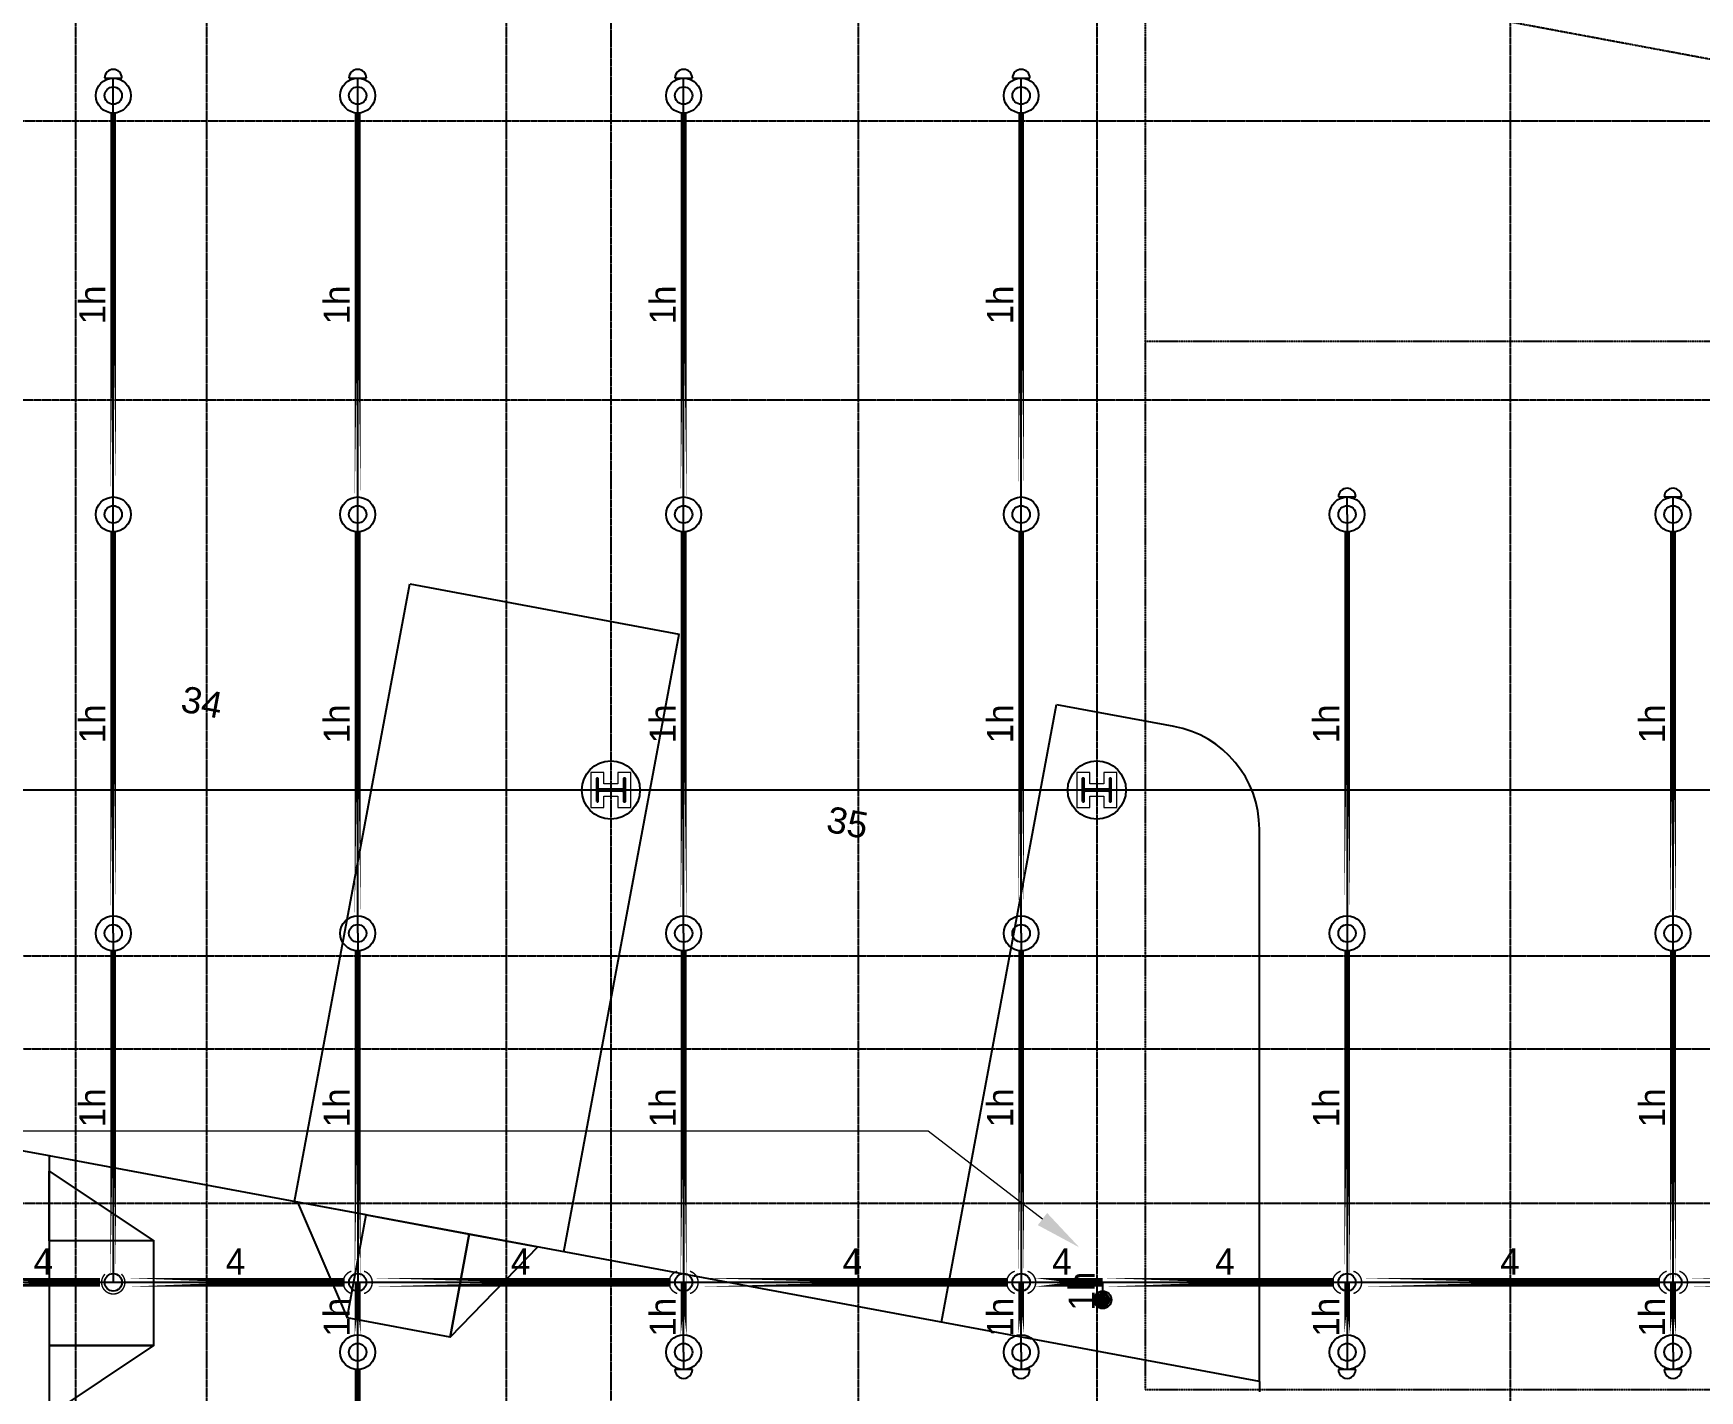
# Model space of a CAD drawing. Header units: inches. Extents: x -24247 to 247, y -491 to 2341.
# Drawn here: x -1967 to -1395, y 623 to 1089 of the extents above; entities that cross this region are included whole.
import ezdxf
from ezdxf import colors
from ezdxf.entities.mleader import LeaderData, LeaderLine
from ezdxf.enums import TextEntityAlignment as Align
from ezdxf.math import Vec2, Vec3

# ---------------------------------------------------------------- set-up
doc = ezdxf.new("R2010")
doc.units = ezdxf.units.IN
doc.header["$LTSCALE"] = 0.3
doc.header["$MEASUREMENT"] = 0
for name, pattern in [('CENTER2', [1.125, 0.75, -0.125, 0.125, -0.125]), ('DASHDOT2', [0.5, 0.25, -0.125, 0, -0.125]), ('HIDDEN2', [0.1875, 0.125, -0.0625])]:
    doc.linetypes.add(name, pattern=pattern)
for name, color, linetype, lineweight in [('A-Anno-Text', 7, 'Continuous', 25), ('A-Detl-Hatch', 1, 'Continuous', 18), ('A-Detl-Wide', 2, 'Continuous', 35), ('G-ANNO-TEXT', 7, 'Continuous', 0), ('S-Detl-Hatch', 1, 'Continuous', 18)]:
    doc.layers.add(name, color=color, linetype=linetype, lineweight=lineweight)
for name, color, linetype in [('A-Grid(SmallScale)', 11, 'CENTER2'), ('A-Roof-Above', 7, 'HIDDEN2'), ('A-Site-Parking', 251, 'Continuous'), ('HEADUP', 7, 'Continuous'), ('PIPEBL', 4, 'Continuous'), ('pipemn', 6, 'Continuous'), ('PIPESPC', 7, 'Continuous'), ('S-Site-Curb', 4, 'Continuous'), ('S-Structural Concrete', 4, 'Continuous'), ('spk-cap', 7, 'Continuous'), ('spk-pipedrop', 7, 'Continuous'), ('spk-piperise', 7, 'Continuous'), ('TIDYPIPE', 7, 'Continuous')]:
    doc.layers.add(name, color=color, linetype=linetype)
doc.layers.add('Zoning Envelope', color=7, linetype='DASHDOT2', true_color=0xaa0061)
doc.styles.add('Arial', font='arial.ttf')
doc.styles.add('G1DIM', font='arial.ttf')
doc.styles.add('PIPE', font='PIPE.SHX')

# ---------------------------------------------------------------- blocks, each defined once
blk = doc.blocks.new('*U19')
at = {"layer": 'A-Detl-Hatch'}
h = blk.add_hatch(dxfattribs=at)
h.set_pattern_fill('ANSI32', color=256, scale=6, style=0)
h.set_pattern_definition([(45, (0, -4.865), (-1.591, 1.591), []), (45, (1.0607, -4.865), (-1.591, 1.591), [])])
edge = h.paths.add_edge_path()
edge.add_line((3.98, -9.73), (3.98, -9.295))
edge.add_line((3.98, -9.295), (0.645, -9.295))
edge.add_arc((0.645, -8.795), 0.5, 180, 270, ccw=False)
edge.add_line((0.145, -8.795), (0.145, -0.935))
edge.add_arc((0.645, -0.935), 0.5, 90, 180, ccw=False)
edge.add_line((0.645, -0.435), (3.98, -0.435))
edge.add_line((3.98, -0.435), (3.98, 0))
edge.add_line((3.98, 0), (-3.98, 0))
edge.add_line((-3.98, 0), (-3.98, -0.435))
edge.add_line((-3.98, -0.435), (-0.645, -0.435))
edge.add_arc((-0.645, -0.935), 0.5, 0, 90, ccw=False)
edge.add_line((-0.145, -0.935), (-0.145, -8.795))
edge.add_arc((-0.645, -8.795), 0.5, -90, 0, ccw=False)
edge.add_line((-0.645, -9.295), (-3.98, -9.295))
edge.add_line((-3.98, -9.295), (-3.98, -9.73))
edge.add_line((-3.98, -9.73), (3.98, -9.73))
at = {"color": 0, "linetype": 'ByBlock'}
blk.add_lwpolyline([(3.98, -9.73), (3.98, -9.295), (0.645, -9.295, -0.4142136), (0.145, -8.795), (0.145, -0.935, -0.4142136), (0.645, -0.435), (3.98, -0.435), (3.98, 0), (-3.98, 0), (-3.98, -0.435), (-0.645, -0.435, -0.4142136), (-0.145, -0.935), (-0.145, -8.795, -0.4142136), (-0.645, -9.295), (-3.98, -9.295), (-3.98, -9.73)], format="xyb", close=True, dxfattribs=at)
blk = doc.blocks.new('W10X33')
at = {"layer": 'S-Detl-Hatch'}
blk.add_lwpolyline([(13773.78, -7310.28), (13773.78, -7305.84), (13769.95, -7305.84), (13769.95, -7300.98), (13773.78, -7300.98), (13773.78, -7296.55), (13761.82, -7296.55), (13761.82, -7300.98), (13765.66, -7300.98), (13765.66, -7305.84), (13761.82, -7305.84), (13761.82, -7310.28)], close=True, dxfattribs=at)
at = {"layer": 'A-Detl-Wide'}
blk.add_blockref('*U19', (13767.8, -7298.55), dxfattribs=at)
blk = doc.blocks.new('SPRIG1')
for radius in [6, 3]:
    blk.add_circle((0, 0), radius)
blk = doc.blocks.new('drop')
blk.add_circle((0, 0), 3)
for points in [[(0.01, 2.97), (-2.53, -1.59), (-2.62, 1.36)], [(0.01, 2.97), (-2.49, -1.59), (2.52, -1.59)], [(2.52, -1.59), (0.01, 2.97), (2.6, 1.47)], [(2.52, -1.59), (-2.53, -1.59), (0.01, -2.98)]]:
    blk.add_solid(points)
blk = doc.blocks.new('rise')
blk.add_circle((0, 0), 3)
blk = doc.blocks.new('PIPESPC')
at = {"layer": 'PIPESPC', "style": 'PIPE', "width": 0.9}
blk.add_attdef('SIZE', text='', height=9, dxfattribs=at).set_placement((0, 4.02), align=Align.CENTER)
at = {"layer": 'PIPESPC', "style": 'PIPE', "flags": 1}
blk.add_attdef('SCHED', (25.3, 3.89), '', height=9, dxfattribs=at)
blk = doc.blocks.new('CAP')
blk.add_line((0, 3), (0, -3))
blk.add_arc((0, 0), 3, 270, 90)
blk = doc.blocks.new('TIDYRUN')
at = {"const_width": 0.5}
blk.add_lwpolyline([(-2.83, 2.83, -2.414214), (-2.83, -2.83, -1.737895)], format="xyb", dxfattribs=at)
blk = doc.blocks.new('TIDYDROP')
at = {"const_width": 0.5}
for points in [[(-2.18, 3.82, 0.737034), (-2.18, -3.82)], [(2.18, 3.82, -0.737034), (2.18, -3.82)]]:
    blk.add_lwpolyline(points, format="xyb", dxfattribs=at)

msp = doc.modelspace()

# ---------------------------------------------------------------- linework, layer by layer
at = {"layer": 'A-Grid(SmallScale)'}
for p, q in [((-1953, 1771.74), (-1953, -107.53)), ((-1908, 1771.74), (-1908, -107.53)), ((-1805, 1771.74), (-1805, -107.53)), ((-1684, 1771.74), (-1684, -107.53)), ((-1602, 1771.74), (-1602, -107.53)), ((-1460, 1771.74), (-1460, -107.53)), ((-1769, 1753.38), (-1769, -107.53)), ((-3580, 1488.28), (228, 778.5)), ((-3580, 1059), (228, 1059)), ((228, 963), (-3580, 963)), ((228, 829), (-3580, 829)), ((-3565.11, 772), (228, 772)), ((-3565.11, 740), (228, 740)), ((-3580, 687), (228, 687))]:
    msp.add_line(p, q, dxfattribs=at)
at = {"layer": 'A-Roof-Above'}
msp.add_line((-1585.38, 983.31), (-1028.63, 983.31), dxfattribs=at)
msp.add_lwpolyline([(-3347.5, 1299.62), (-3098.62, 1299.62), (-3098.62, 1357.62), (-2779.38, 1357.62), (-2779.38, 1135.62), (-2719.38, 1135.62), (-2719.38, 704.87), (-2229.63, 704.87), (-2229.63, 1135.62), (-1585.38, 1135.62), (-1585.38, 622.88), (-1028.63, 622.88), (-1028.63, 1029.64), (15.5, 835.02)], dxfattribs=at)
at = {"layer": 'A-Site-Parking'}
for p, q in [((-1877.67, 687.49), (-1838.09, 899.84)), ((-1838.09, 899.84), (-1745.58, 882.59)), ((-1961.91, 703.19), (-3000.21, 896.72)), ((-1785.16, 670.25), (-1745.58, 882.59)), ((-1655.39, 646.06), (-1615.82, 858.4)), ((-1615.82, 858.4), (-1575.53, 850.9)), ((-1546.13, 625.69), (-1546.13, 815.5))]:
    msp.add_line(p, q, dxfattribs=at)
msp.add_arc((-1582.13, 815.5), 36, 0, 79.4417, dxfattribs=at)
at = {"layer": 'PIPEBL', "color": 1}
for p, q in [((-1940, 1067.74), (-1940, 1073.74)), ((-1856, 1067.74), (-1856, 1073.74)), ((-1744, 1067.74), (-1744, 1073.74)), ((-1628, 1067.74), (-1628, 1073.74)), ((-1940, 923.74), (-1940, 1067.74)), ((-1856, 923.74), (-1856, 1067.74)), ((-1744, 923.74), (-1744, 1067.74)), ((-1628, 923.74), (-1628, 1067.74)), ((-1516, 923.74), (-1516, 929.74)), ((-1404, 923.74), (-1404, 929.74)), ((-1940, 779.74), (-1940, 923.74)), ((-1856, 779.74), (-1856, 923.74)), ((-1744, 779.74), (-1744, 923.74)), ((-1628, 779.74), (-1628, 923.74)), ((-1516, 923.74), (-1516, 779.74)), ((-1404, 779.74), (-1404, 923.74)), ((-1940, 779.74), (-1940, 659.74)), ((-1856, 779.74), (-1856, 659.74)), ((-1744, 779.74), (-1744, 659.74)), ((-1628, 779.74), (-1628, 659.74)), ((-1516, 779.74), (-1516, 659.74)), ((-1404, 659.74), (-1404, 779.74)), ((-1856, 635.74), (-1856, 659.74)), ((-1744, 635.74), (-1744, 659.74)), ((-1628, 635.74), (-1628, 659.74)), ((-1600, 659.74), (-1600, 653.74)), ((-1516, 659.74), (-1516, 635.74)), ((-1404, 635.74), (-1404, 659.74)), ((-1856, 595.74), (-1856, 635.74)), ((-1744, 635.74), (-1744, 629.74)), ((-1628, 635.74), (-1628, 629.74)), ((-1516, 635.74), (-1516, 629.74)), ((-1404, 635.74), (-1404, 629.74))]:
    msp.add_line(p, q, dxfattribs=at)
at = {"layer": 'pipemn', "color": 1}
for p, q in [((-1940, 659.74), (-1988, 659.74)), ((-1856, 659.74), (-1940, 659.74)), ((-1744, 659.74), (-1856, 659.74)), ((-1628, 659.74), (-1744, 659.74)), ((-1600, 659.74), (-1628, 659.74)), ((-1516, 659.74), (-1600, 659.74)), ((-1404, 659.74), (-1516, 659.74)), ((-1292, 659.74), (-1404, 659.74))]:
    msp.add_line(p, q, dxfattribs=at)
at = {"layer": 'S-Site-Curb'}
for p, q in [((-1546.13, 625.69), (-1962, 703.21)), ((-1962, 703.21), (-1962, 395)), ((-1546.13, 625.69), (-1546.13, 622.13))]:
    msp.add_line(p, q, dxfattribs=at)
for points in [[(-1962, 674), (-1962, 698), (-1926, 674), (-1962, 674)], [(-1853.04, 682.9), (-1876.64, 687.3), (-1859.64, 647.51), (-1853.04, 682.9)], [(-1824.25, 640.91), (-1859.64, 647.51), (-1853.04, 682.9), (-1817.65, 676.31)], [(-1817.65, 676.31), (-1794.06, 671.91), (-1824.25, 640.91), (-1817.65, 676.31)], [(-1926, 638), (-1926, 674), (-1962, 674), (-1962, 638)], [(-1962, 638), (-1962, 614), (-1926, 638), (-1962, 638)]]:
    msp.add_lwpolyline(points, close=True, dxfattribs=at)
at = {"layer": 'S-Structural Concrete'}
for centre in [(-1769, 829), (-1602, 829)]:
    msp.add_circle(centre, 10, dxfattribs=at)
at = {"layer": 'TIDYPIPE', "color": 7}
for points, const_width in [([(-1940, 929.74), (-1940, 1061.74)], 2), ([(-1856, 929.74), (-1856, 1061.74)], 2), ([(-1744, 929.74), (-1744, 1061.74)], 2), ([(-1628, 929.74), (-1628, 1061.74)], 2), ([(-1940, 785.74), (-1940, 917.74)], 2), ([(-1856, 785.74), (-1856, 917.74)], 2), ([(-1744, 785.74), (-1744, 917.74)], 2), ([(-1628, 785.74), (-1628, 917.74)], 2), ([(-1516, 785.74), (-1516, 917.74)], 2), ([(-1404, 785.74), (-1404, 917.74)], 2), ([(-1940, 659.74), (-1940, 773.74)], 2), ([(-1856, 659.74), (-1856, 773.74)], 2), ([(-1744, 659.74), (-1744, 773.74)], 2), ([(-1628, 659.74), (-1628, 773.74)], 2), ([(-1516, 659.74), (-1516, 773.74)], 2), ([(-1404, 659.74), (-1404, 773.74)], 2), ([(-1983.5, 659.74), (-1944.5, 659.74)], 3), ([(-1935.5, 659.74), (-1860.5, 659.74)], 3), ([(-1856, 641.74), (-1856, 659.74)], 2), ([(-1851.5, 659.74), (-1748.5, 659.74)], 3), ([(-1744, 641.74), (-1744, 659.74)], 2), ([(-1739.5, 659.74), (-1632.5, 659.74)], 3), ([(-1628, 641.74), (-1628, 659.74)], 2), ([(-1623.5, 659.74), (-1600, 659.74)], 3), ([(-1600, 659.74), (-1520.5, 659.74)], 3), ([(-1516, 641.74), (-1516, 659.74)], 2), ([(-1511.5, 659.74), (-1408.5, 659.74)], 3), ([(-1404, 641.74), (-1404, 659.74)], 2), ([(-1399.5, 659.74), (-1296.5, 659.74)], 3), ([(-1856, 595.74), (-1856, 629.74)], 2)]:
    msp.add_lwpolyline(points, close=True, dxfattribs=dict(at, const_width=const_width))
at = {"layer": 'Zoning Envelope'}
msp.add_lwpolyline([(228, 829), (-2840, 829, 0.000426), (-2973.35, 828.89, 0.001551), (-3580, 826.08, 0.001255)], format="xyb", dxfattribs=at)

# ---------------------------------------------------------------- block references
at = {"rotation": 270}
for p in [(5534.41, 14596.8), (5701.41, 14596.8)]:
    msp.add_blockref('W10X33', p, dxfattribs=at)
at = {"layer": 'HEADUP'}
for p in [(-1940, 1067.74), (-1856, 1067.74), (-1744, 1067.74), (-1628, 1067.74), (-1940, 923.74), (-1856, 923.74), (-1744, 923.74), (-1628, 923.74), (-1516, 923.74), (-1404, 923.74), (-1940, 779.74), (-1856, 779.74), (-1744, 779.74), (-1628, 779.74), (-1516, 779.74), (-1404, 779.74), (-1856, 635.74), (-1744, 635.74), (-1628, 635.74), (-1516, 635.74), (-1404, 635.74)]:
    msp.add_blockref('SPRIG1', p, dxfattribs=at)
at = {"layer": 'PIPESPC'}
ref = msp.add_blockref('PIPESPC', (-1940, 995.74), dxfattribs=dict(at, rotation=90))
ref.add_attrib('SIZE', '1h', dxfattribs={"color": 0, "height": 9, "rotation": 90, "style": 'PIPE'}).set_placement((-1940, 995.74), align=Align.BOTTOM_CENTER)
ref = msp.add_blockref('PIPESPC', (-1856, 995.74), dxfattribs=dict(at, rotation=90))
ref.add_attrib('SIZE', '1h', dxfattribs={"color": 0, "height": 9, "rotation": 90, "style": 'PIPE'}).set_placement((-1856, 995.74), align=Align.BOTTOM_CENTER)
ref = msp.add_blockref('PIPESPC', (-1744, 995.74), dxfattribs=dict(at, rotation=90))
ref.add_attrib('SIZE', '1h', dxfattribs={"color": 0, "height": 9, "rotation": 90, "style": 'PIPE'}).set_placement((-1744, 995.74), align=Align.BOTTOM_CENTER)
ref = msp.add_blockref('PIPESPC', (-1628, 995.74), dxfattribs=dict(at, rotation=90))
ref.add_attrib('SIZE', '1h', dxfattribs={"color": 0, "height": 9, "rotation": 90, "style": 'PIPE'}).set_placement((-1628, 995.74), align=Align.BOTTOM_CENTER)
ref = msp.add_blockref('PIPESPC', (-1940, 851.74), dxfattribs=dict(at, rotation=90))
ref.add_attrib('SIZE', '1h', dxfattribs={"color": 0, "height": 9, "rotation": 90, "style": 'PIPE'}).set_placement((-1940, 851.74), align=Align.BOTTOM_CENTER)
ref = msp.add_blockref('PIPESPC', (-1856, 851.74), dxfattribs=dict(at, rotation=90))
ref.add_attrib('SIZE', '1h', dxfattribs={"color": 0, "height": 9, "rotation": 90, "style": 'PIPE'}).set_placement((-1856, 851.74), align=Align.BOTTOM_CENTER)
ref = msp.add_blockref('PIPESPC', (-1744, 851.74), dxfattribs=dict(at, rotation=90))
ref.add_attrib('SIZE', '1h', dxfattribs={"color": 0, "height": 9, "rotation": 90, "style": 'PIPE'}).set_placement((-1744, 851.74), align=Align.BOTTOM_CENTER)
ref = msp.add_blockref('PIPESPC', (-1628, 851.74), dxfattribs=dict(at, rotation=90))
ref.add_attrib('SIZE', '1h', dxfattribs={"color": 0, "height": 9, "rotation": 90, "style": 'PIPE'}).set_placement((-1628, 851.74), align=Align.BOTTOM_CENTER)
ref = msp.add_blockref('PIPESPC', (-1516, 851.74), dxfattribs=dict(at, rotation=90))
ref.add_attrib('SIZE', '1h', dxfattribs={"color": 0, "height": 9, "rotation": 90, "style": 'PIPE'}).set_placement((-1516, 851.74), align=Align.BOTTOM_CENTER)
ref = msp.add_blockref('PIPESPC', (-1404, 851.74), dxfattribs=dict(at, rotation=90))
ref.add_attrib('SIZE', '1h', dxfattribs={"color": 0, "height": 9, "rotation": 90, "style": 'PIPE'}).set_placement((-1404, 851.74), align=Align.BOTTOM_CENTER)
ref = msp.add_blockref('PIPESPC', (-1940, 719.74), dxfattribs=dict(at, rotation=90))
ref.add_attrib('SIZE', '1h', dxfattribs={"color": 0, "height": 9, "rotation": 90, "style": 'PIPE'}).set_placement((-1940, 719.74), align=Align.BOTTOM_CENTER)
ref = msp.add_blockref('PIPESPC', (-1856, 719.74), dxfattribs=dict(at, rotation=90))
ref.add_attrib('SIZE', '1h', dxfattribs={"color": 0, "height": 9, "rotation": 90, "style": 'PIPE'}).set_placement((-1856, 719.74), align=Align.BOTTOM_CENTER)
ref = msp.add_blockref('PIPESPC', (-1744, 719.74), dxfattribs=dict(at, rotation=90))
ref.add_attrib('SIZE', '1h', dxfattribs={"color": 0, "height": 9, "rotation": 90, "style": 'PIPE'}).set_placement((-1744, 719.74), align=Align.BOTTOM_CENTER)
ref = msp.add_blockref('PIPESPC', (-1628, 719.74), dxfattribs=dict(at, rotation=90))
ref.add_attrib('SIZE', '1h', dxfattribs={"color": 0, "height": 9, "rotation": 90, "style": 'PIPE'}).set_placement((-1628, 719.74), align=Align.BOTTOM_CENTER)
ref = msp.add_blockref('PIPESPC', (-1516, 719.74), dxfattribs=dict(at, rotation=90))
ref.add_attrib('SIZE', '1h', dxfattribs={"color": 0, "height": 9, "rotation": 90, "style": 'PIPE'}).set_placement((-1516, 719.74), align=Align.BOTTOM_CENTER)
ref = msp.add_blockref('PIPESPC', (-1404, 719.74), dxfattribs=dict(at, rotation=90))
ref.add_attrib('SIZE', '1h', dxfattribs={"color": 0, "height": 9, "rotation": 90, "style": 'PIPE'}).set_placement((-1404, 719.74), align=Align.BOTTOM_CENTER)
ref = msp.add_blockref('PIPESPC', (-1964, 659.74), dxfattribs=at)
ref.add_attrib('SIZE', '4', dxfattribs={"color": 0, "height": 9, "style": 'PIPE'}).set_placement((-1964, 659.74), align=Align.BOTTOM_CENTER)
ref = msp.add_blockref('PIPESPC', (-1898, 659.74), dxfattribs=at)
ref.add_attrib('SIZE', '4', dxfattribs={"color": 0, "height": 9, "style": 'PIPE'}).set_placement((-1898, 659.74), align=Align.BOTTOM_CENTER)
ref = msp.add_blockref('PIPESPC', (-1800, 659.74), dxfattribs=at)
ref.add_attrib('SIZE', '4', dxfattribs={"color": 0, "height": 9, "style": 'PIPE'}).set_placement((-1800, 659.74), align=Align.BOTTOM_CENTER)
ref = msp.add_blockref('PIPESPC', (-1686, 659.74), dxfattribs=at)
ref.add_attrib('SIZE', '4', dxfattribs={"color": 0, "height": 9, "style": 'PIPE'}).set_placement((-1686, 659.74), align=Align.BOTTOM_CENTER)
ref = msp.add_blockref('PIPESPC', (-1614, 659.74), dxfattribs=at)
ref.add_attrib('SIZE', '4', dxfattribs={"color": 0, "height": 9, "style": 'PIPE'}).set_placement((-1614, 659.74), align=Align.BOTTOM_CENTER)
ref = msp.add_blockref('PIPESPC', (-1558, 659.74), dxfattribs=at)
ref.add_attrib('SIZE', '4', dxfattribs={"color": 0, "height": 9, "style": 'PIPE'}).set_placement((-1558, 659.74), align=Align.BOTTOM_CENTER)
ref = msp.add_blockref('PIPESPC', (-1460, 659.74), dxfattribs=at)
ref.add_attrib('SIZE', '4', dxfattribs={"color": 0, "height": 9, "style": 'PIPE'}).set_placement((-1460, 659.74), align=Align.BOTTOM_CENTER)
ref = msp.add_blockref('PIPESPC', (-1600, 656.74), dxfattribs=dict(at, rotation=90))
ref.add_attrib('SIZE', '1h', dxfattribs={"color": 0, "height": 9, "rotation": 90, "style": 'PIPE'}).set_placement((-1600, 656.74), align=Align.BOTTOM_CENTER)
ref = msp.add_blockref('PIPESPC', (-1856, 647.74), dxfattribs=dict(at, rotation=90))
ref.add_attrib('SIZE', '1h', dxfattribs={"color": 0, "height": 9, "rotation": 90, "style": 'PIPE'}).set_placement((-1856, 647.74), align=Align.BOTTOM_CENTER)
ref = msp.add_blockref('PIPESPC', (-1744, 647.74), dxfattribs=dict(at, rotation=90))
ref.add_attrib('SIZE', '1h', dxfattribs={"color": 0, "height": 9, "rotation": 90, "style": 'PIPE'}).set_placement((-1744, 647.74), align=Align.BOTTOM_CENTER)
ref = msp.add_blockref('PIPESPC', (-1628, 647.74), dxfattribs=dict(at, rotation=90))
ref.add_attrib('SIZE', '1h', dxfattribs={"color": 0, "height": 9, "rotation": 90, "style": 'PIPE'}).set_placement((-1628, 647.74), align=Align.BOTTOM_CENTER)
ref = msp.add_blockref('PIPESPC', (-1516, 647.74), dxfattribs=dict(at, rotation=90))
ref.add_attrib('SIZE', '1h', dxfattribs={"color": 0, "height": 9, "rotation": 90, "style": 'PIPE'}).set_placement((-1516, 647.74), align=Align.BOTTOM_CENTER)
ref = msp.add_blockref('PIPESPC', (-1404, 647.74), dxfattribs=dict(at, rotation=90))
ref.add_attrib('SIZE', '1h', dxfattribs={"color": 0, "height": 9, "rotation": 90, "style": 'PIPE'}).set_placement((-1404, 647.74), align=Align.BOTTOM_CENTER)
at = {"layer": 'spk-cap'}
for p, rotation in [((-1940, 1073.74), 90.00000000002773), ((-1856, 1073.74), 90.00000000002773), ((-1744, 1073.74), 90.00000000002773), ((-1628, 1073.74), 90.00000000002773), ((-1516, 929.74), 90.00000000002773), ((-1404, 929.74), 90.00000000002773), ((-1744, 629.74), 270.0000000000834), ((-1628, 629.74), 270.0000000000834), ((-1516, 629.74), 270.0000000000834), ((-1404, 629.74), 270.0000000000834)]:
    msp.add_blockref('CAP', p, dxfattribs=dict(at, rotation=rotation))
at = {"layer": 'spk-pipedrop', "rotation": 270.0000000000834}
msp.add_blockref('drop', (-1600, 653.74), dxfattribs=at)
at = {"layer": 'spk-piperise'}
for p in [(-1940, 659.74), (-1856, 659.74), (-1744, 659.74), (-1628, 659.74), (-1404, 659.74)]:
    msp.add_blockref('rise', p, dxfattribs=at)
at = {"layer": 'spk-piperise', "rotation": 180.0000000000555}
msp.add_blockref('rise', (-1516, 659.74), dxfattribs=at)
at = {"layer": 'TIDYPIPE'}
for name, p, rotation in [('TIDYRUN', (-1940, 659.74), 270), ('TIDYDROP', (-1856, 659.74), 180), ('TIDYDROP', (-1744, 659.74), 180), ('TIDYDROP', (-1628, 659.74), 180), ('TIDYDROP', (-1516, 659.74), 180), ('TIDYDROP', (-1404, 659.74), 180)]:
    msp.add_blockref(name, p, dxfattribs=dict(at, rotation=rotation))

# ---------------------------------------------------------------- texts
at = {"layer": 'A-Anno-Text', "color": 2, "char_height": 9, "width": 19.7484, "attachment_point": 5, "rotation": 349.4417, "style": 'G1DIM'}
for s, insert in [('34', (-1909.54, 859.15)), ('35', (-1687.69, 817.8))]:
    msp.add_mtext(s, dxfattribs=dict(at, insert=insert))

# ---------------------------------------------------------------- leaders
at = {"layer": 'G-ANNO-TEXT'}
ml = msp.add_multileader_mtext('Standard', dxfattribs=at)
ml.set_content('AUXILIARY DRAIN VALVE UNDER BEAM', color=256, style='Arial')
ml.set_leader_properties(color=256, linetype='ByLayer', lineweight=-1)
ml.build(insert=Vec2(0, 0))
ml.multileader.update_dxf_attribs({"has_dogleg": 0, "dogleg_length": 0.125, "arrow_head_size": 16, "scale": 128})
ctx = ml.context
ctx.base_point, ctx.scale, ctx.char_height, ctx.arrow_head_size, ctx.landing_gap_size, ctx.plane_origin = Vec3(-3597.19, 711.74), 128, 12, 16, 4, Vec3(-1608, 671.74)
ctx.text_align_type = 2
notes = []
notes.append((ctx, [(0, (1, 1, 0), (-3464, 711.74), (-1, 0), 16, [(0, [(-1608, 671.74), (-1660, 711.74)], 0, [])])]))
ctx.mtext.insert, ctx.mtext.width, ctx.mtext.alignment, ctx.mtext.flow_direction = Vec3(-3484, 717.85), 131.2058, 3, 5
for ctx, leaders in notes:
    for number, flags, end, landing, length, lines in leaders:
        leader = LeaderData()
        leader.index, (leader.has_last_leader_line, leader.has_dogleg_vector, leader.attachment_direction) = number, flags
        leader.last_leader_point, leader.dogleg_vector, leader.dogleg_length = Vec3(end), Vec3(landing), length
        for number, points, colour, breaks in lines:
            line = LeaderLine()
            line.index, line.vertices, line.color, line.breaks = number, Vec3.list(points), colors.encode_raw_color(colour), breaks
            leader.lines.append(line)
        ctx.leaders.append(leader)

doc.saveas('drawing.dxf')
